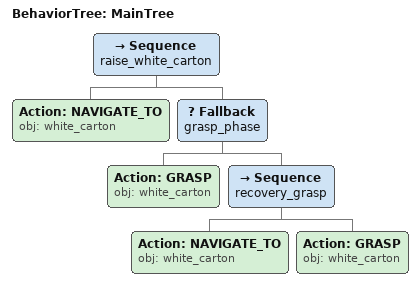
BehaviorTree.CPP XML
<root main_tree_to_execute="MainTree">
  <BehaviorTree ID="MainTree">
    <Sequence name="raise_white_carton">
      <!-- Approach -->
      <Action ID="NAVIGATE_TO" obj="white_carton"/>

      <!-- Grasp with recovery -->
      <Fallback name="grasp_phase">
        <Action ID="GRASP" obj="white_carton"/>
        <Sequence name="recovery_grasp">
          <Action ID="NAVIGATE_TO" obj="white_carton"/>
          <Action ID="GRASP" obj="white_carton"/>
        </Sequence>
      </Fallback>
      <!-- The robot is now holding (raising) the white carton -->
    </Sequence>
  </BehaviorTree>
</root>
